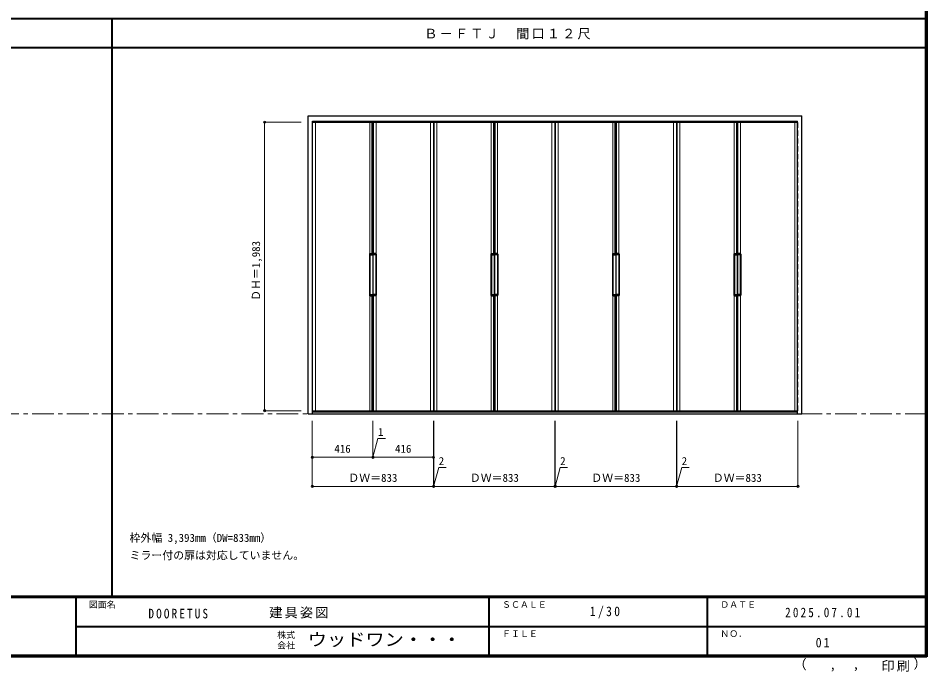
# Model space of a CAD drawing. Units: millimetres, scale not verified. Extents: x -6000 to 5700, y -4307 to 4260.
# Drawn here: x -546 to 5700, y -4307 to 186 of the extents above; entities that cross this region are included whole.
import ezdxf
from ezdxf.enums import TextEntityAlignment as Align

# ---------------------------------------------------------------- set-up
doc = ezdxf.new("R2010")
doc.units = ezdxf.units.MM
doc.header["$LTSCALE"] = 30
doc.header["$PDMODE"] = 32
doc.header["$PDSIZE"] = 15
doc.linetypes.add('CHAIN1', pattern=[8, 5, -1, 1, -1])
doc.linetypes.add('DASHED1', pattern=[1.8, 1.2, -0.6])
for name, color, linetype, lineweight in [('0-1_通り芯', 7, 'CHAIN1', 18), ('0-2_扉', 3, 'Continuous', 25), ('0-3_仕上げ', 7, 'Continuous', 18), ('0-4_枠', 3, 'Continuous', 25), ('0-B_寸法', 7, 'Continuous', 9), ('F-1_枠', 6, 'Continuous', 40)]:
    doc.layers.add(name, color=color, linetype=linetype, lineweight=lineweight)
doc.layers.add('0-A_文字', color=7, linetype='Continuous')
doc.layers.add('F-A_文字', color=7, linetype='Continuous')
doc.styles.add('ＭＳ ゴシック', font='')
doc.styles.get('ＭＳ ゴシック').set_extended_font_data('MS Gothic')

msp = doc.modelspace()

# ---------------------------------------------------------------- linework, layer by layer
at = {"layer": '0-1_通り芯'}
msp.add_line((-5490, -2532.5), (5700, -2532.5), dxfattribs=at)
at = {"layer": '0-2_扉', "color": 4, "linetype": 'DASHED1', "lineweight": 9}
for p, q in [((1476, -2512), (1476, -529)), ((1478.5, -529), (1476, -529)), ((4811.5, -529), (4814, -529)), ((4814, -2512), (4814, -529)), ((1478.5, -2512), (1476, -2512)), ((4811.5, -2512), (4814, -2512))]:
    msp.add_line(p, q, dxfattribs=at)
at = {"layer": '0-2_扉'}
for p, q in [((1478.5, -529), (1892, -529)), ((1888, -1432), (1888, -529)), ((1892, -529), (1892, -2512)), ((1893, -529), (2309, -529)), ((1893, -529), (1893, -2512)), ((1897, -1432), (1897, -529)), ((2309, -529), (2309, -2512)), ((2311, -529), (2727, -529)), ((2311, -529), (2311, -2512)), ((2723, -1432), (2723, -529)), ((2727, -529), (2727, -2512)), ((2728, -529), (3144, -529)), ((2728, -529), (2728, -2512)), ((2732, -1432), (2732, -529)), ((3144, -529), (3144, -2512)), ((3146, -529), (3146, -2512)), ((3146, -529), (3562, -529)), ((3558, -1432), (3558, -529)), ((3562, -529), (3562, -2512)), ((3563, -529), (3979, -529)), ((3563, -529), (3563, -2512)), ((3567, -1432), (3567, -529)), ((3979, -529), (3979, -2512)), ((3981, -529), (4397, -529)), ((3981, -529), (3981, -2512)), ((4393, -1432), (4393, -529)), ((4397, -529), (4397, -2512)), ((4398, -529), (4398, -2512)), ((4398, -529), (4811.5, -529)), ((4402, -1432), (4402, -529)), ((1869, -1435), (1869, -1719)), ((1872, -1432), (1892, -1432)), ((1892, -1432), (1892, -1437)), ((1892, -1437), (1892, -1435.5)), ((1892, -1437), (1892, -1435.5)), ((1913, -1432), (1893, -1432)), ((1893, -1432), (1893, -1437)), ((1893, -1437), (1893, -1435.5)), ((1893, -1437), (1893, -1435.5)), ((1916, -1435), (1916, -1719)), ((2704, -1435), (2704, -1719)), ((2707, -1432), (2727, -1432)), ((2727, -1432), (2727, -1437)), ((2727, -1437), (2727, -1435.5)), ((2727, -1437), (2727, -1435.5)), ((2748, -1432), (2728, -1432)), ((2728, -1432), (2728, -1437)), ((2728, -1437), (2728, -1435.5)), ((2728, -1437), (2728, -1435.5)), ((2751, -1435), (2751, -1719)), ((3539, -1435), (3539, -1719)), ((3542, -1432), (3562, -1432)), ((3562, -1432), (3562, -1437)), ((3562, -1437), (3562, -1435.5)), ((3562, -1437), (3562, -1435.5)), ((3583, -1432), (3563, -1432)), ((3563, -1432), (3563, -1437)), ((3563, -1437), (3563, -1435.5)), ((3563, -1437), (3563, -1435.5)), ((3586, -1435), (3586, -1719)), ((4374, -1435), (4374, -1719)), ((4377, -1432), (4397, -1432)), ((4397, -1432), (4397, -1437)), ((4397, -1437), (4397, -1435.5)), ((4397, -1437), (4397, -1435.5)), ((4418, -1432), (4398, -1432)), ((4398, -1432), (4398, -1437)), ((4398, -1437), (4398, -1435.5)), ((4398, -1437), (4398, -1435.5)), ((4421, -1435), (4421, -1719)), ((1872, -1443), (1872, -1711)), ((1875, -1440), (1889, -1440)), ((1910, -1440), (1896, -1440)), ((1913, -1443), (1913, -1711)), ((2707, -1443), (2707, -1711)), ((2710, -1440), (2724, -1440)), ((2745, -1440), (2731, -1440)), ((2748, -1443), (2748, -1711)), ((3542, -1443), (3542, -1711)), ((3545, -1440), (3559, -1440)), ((3580, -1440), (3566, -1440)), ((3583, -1443), (3583, -1711)), ((4377, -1443), (4377, -1711)), ((4380, -1440), (4394, -1440)), ((4415, -1440), (4401, -1440)), ((4418, -1443), (4418, -1711)), ((1872, -1722), (1892, -1722)), ((1875, -1714), (1889, -1714)), ((1888, -2512), (1888, -1722)), ((1892, -1717), (1892, -1718.5)), ((1892, -1717), (1892, -1718.5)), ((1892, -1717), (1892, -1718.5)), ((1892, -1722), (1892, -1717)), ((1893, -1717), (1893, -1718.5)), ((1893, -1717), (1893, -1718.5)), ((1893, -1717), (1893, -1718.5)), ((1893, -1722), (1893, -1717)), ((1913, -1722), (1893, -1722)), ((1910, -1714), (1896, -1714)), ((1897, -2512), (1897, -1722)), ((2707, -1722), (2727, -1722)), ((2710, -1714), (2724, -1714)), ((2723, -2512), (2723, -1722)), ((2727, -1717), (2727, -1718.5)), ((2727, -1717), (2727, -1718.5)), ((2727, -1717), (2727, -1718.5)), ((2727, -1722), (2727, -1717)), ((2728, -1717), (2728, -1718.5)), ((2728, -1717), (2728, -1718.5)), ((2728, -1717), (2728, -1718.5)), ((2728, -1722), (2728, -1717)), ((2748, -1722), (2728, -1722)), ((2745, -1714), (2731, -1714)), ((2732, -2512), (2732, -1722)), ((3542, -1722), (3562, -1722)), ((3545, -1714), (3559, -1714)), ((3558, -2512), (3558, -1722)), ((3562, -1717), (3562, -1718.5)), ((3562, -1717), (3562, -1718.5)), ((3562, -1717), (3562, -1718.5)), ((3562, -1722), (3562, -1717)), ((3563, -1717), (3563, -1718.5)), ((3563, -1717), (3563, -1718.5)), ((3563, -1717), (3563, -1718.5)), ((3563, -1722), (3563, -1717)), ((3583, -1722), (3563, -1722)), ((3580, -1714), (3566, -1714)), ((3567, -2512), (3567, -1722)), ((4377, -1722), (4397, -1722)), ((4380, -1714), (4394, -1714)), ((4393, -2512), (4393, -1722)), ((4397, -1717), (4397, -1718.5)), ((4397, -1717), (4397, -1718.5)), ((4397, -1717), (4397, -1718.5)), ((4397, -1722), (4397, -1717)), ((4398, -1717), (4398, -1718.5)), ((4398, -1717), (4398, -1718.5)), ((4398, -1717), (4398, -1718.5)), ((4398, -1722), (4398, -1717)), ((4418, -1722), (4398, -1722)), ((4415, -1714), (4401, -1714)), ((4402, -2512), (4402, -1722)), ((1478.5, -2512), (1892, -2512)), ((1893, -2512), (2309, -2512)), ((2311, -2512), (2727, -2512)), ((2728, -2512), (3144, -2512)), ((3146, -2512), (3562, -2512)), ((3563, -2512), (3979, -2512)), ((3981, -2512), (4397, -2512)), ((4398, -2512), (4811.5, -2512))]:
    msp.add_line(p, q, dxfattribs=at)
for centre, start, end in [((1872, -1435), 90, 180), ((1913, -1435), 0, 90), ((2707, -1435), 90, 180), ((2748, -1435), 0, 90), ((3542, -1435), 90, 180), ((3583, -1435), 0, 90), ((4377, -1435), 90, 180), ((4418, -1435), 0, 90), ((1875, -1443), 90, 180), ((1889, -1437), 270, 0), ((1896, -1437), 180, 270), ((1910, -1443), 0, 90), ((2710, -1443), 90, 180), ((2724, -1437), 270, 0), ((2731, -1437), 180, 270), ((2745, -1443), 0, 90), ((3545, -1443), 90, 180), ((3559, -1437), 270, 0), ((3566, -1437), 180, 270), ((3580, -1443), 0, 90), ((4380, -1443), 90, 180), ((4394, -1437), 270, 0), ((4401, -1437), 180, 270), ((4415, -1443), 0, 90), ((1872, -1719), 180, 270), ((1875, -1711), 180, 270), ((1889, -1717), 0, 90), ((1896, -1717), 90, 180), ((1910, -1711), 270, 0), ((1913, -1719), 270, 0), ((2707, -1719), 180, 270), ((2710, -1711), 180, 270), ((2724, -1717), 0, 90), ((2731, -1717), 90, 180), ((2745, -1711), 270, 0), ((2748, -1719), 270, 0), ((3542, -1719), 180, 270), ((3545, -1711), 180, 270), ((3559, -1717), 0, 90), ((3566, -1717), 90, 180), ((3580, -1711), 270, 0), ((3583, -1719), 270, 0), ((4377, -1719), 180, 270), ((4380, -1711), 180, 270), ((4394, -1717), 0, 90), ((4401, -1717), 90, 180), ((4415, -1711), 270, 0), ((4418, -1719), 270, 0)]:
    msp.add_arc(centre, 3, start, end, dxfattribs=at)
at = {"layer": '0-3_仕上げ'}
for p, q in [((1497, -2512), (1497, -529)), ((1871, -1432), (1871, -529)), ((1914, -1432.17), (1914, -529)), ((2288, -529), (2288, -2512)), ((2332, -529), (2332, -2512)), ((2706, -1432), (2706, -529)), ((2749, -1432.17), (2749, -529)), ((3123, -529), (3123, -2512)), ((3167, -529), (3167, -2512)), ((3541, -1432), (3541, -529)), ((3584, -1432.17), (3584, -529)), ((3958, -529), (3958, -2512)), ((4002, -529), (4002, -2512)), ((4376, -1432), (4376, -529)), ((4419, -1432.17), (4419, -529)), ((4793, -2512), (4793, -529)), ((1871, -2512), (1871, -1722)), ((1914, -2512), (1914, -1721.83)), ((2706, -2512), (2706, -1722)), ((2749, -2512), (2749, -1721.83)), ((3541, -2512), (3541, -1722)), ((3584, -2512), (3584, -1721.83)), ((4376, -2512), (4376, -1722)), ((4419, -2512), (4419, -1721.83))]:
    msp.add_line(p, q, dxfattribs=at)
at = {"layer": '0-4_枠'}
for p, q in [((1448.5, -2532.5), (1448.5, -485.5)), ((1448.5, -485.5), (4841.5, -485.5)), ((4841.5, -2532.5), (4841.5, -485.5)), ((1478.5, -2532.5), (1478.5, -521.5)), ((1478.5, -521.5), (4811.5, -521.5)), ((4811.5, -2532.5), (4811.5, -521.5)), ((1448.5, -2532.5), (4841.5, -2532.5)), ((1478.5, -2520.5), (4811.5, -2520.5))]:
    msp.add_line(p, q, dxfattribs=at)
at = {"layer": '0-B_寸法', "color": 4}
for p, q in [((1148.5, -529), (1148.5, -2512)), ((1148.5, -529), (1398.5, -529)), ((1148.5, -2512), (1398.5, -2512)), ((1476, -3032.5), (1476, -2582.5)), ((2309, -3032.5), (2309, -2582.5)), ((1893, -2832.5), (2309, -2832.5)), ((1476, -3032.5), (2309, -3032.5))]:
    msp.add_line(p, q, dxfattribs=at)
for points in [[(1476, -2832.5), (1892, -2832.5), (1892, -2582.5)], [(1892, -2832.5), (1893, -2832.5), (1893, -2582.5)], [(2309, -3032.5), (2311, -3032.5), (2311, -2582.5)], [(2311, -3032.5), (3144, -3032.5), (3144, -2582.5)], [(3144, -3032.5), (3146, -3032.5), (3146, -2582.5)], [(3146, -3032.5), (3979, -3032.5), (3979, -2582.5)], [(3979, -3032.5), (3981, -3032.5), (3981, -2582.5)], [(3981, -3032.5), (4814, -3032.5), (4814, -2582.5)], [(1892.5, -2832.5), (1927.45, -2702.07), (1978.23, -2702.07)], [(2310, -3032.5), (2344.95, -2902.07), (2395.73, -2902.07)], [(3145, -3032.5), (3179.95, -2902.07), (3230.73, -2902.07)], [(3980, -3032.5), (4014.95, -2902.07), (4065.73, -2902.07)]]:
    msp.add_lwpolyline(points, dxfattribs=at)
at = {"layer": '0-B_寸法'}
for p in [(1148.5, -529), (1148.5, -2512), (1476, -2832.5), (1892, -2832.5), (1893, -2832.5), (2309, -2832.5), (1476, -3032.5), (2309, -3032.5), (2311, -3032.5), (3144, -3032.5), (3146, -3032.5), (3979, -3032.5), (3981, -3032.5), (4814, -3032.5)]:
    msp.add_point(p, dxfattribs=at)
at = {"layer": 'F-1_枠'}
for p, q in [((5690, 4175), (5690, -4205)), ((5695, 4175), (5695, -4205)), ((5700, 4175), (5700, -4205)), ((-6000, 184.5), (5700, 184.5)), ((100, -3790), (100, 184.5)), ((-6000, -15.5), (5700, -15.5)), ((5700, -3790), (-6000, -3790)), ((5700, -3795), (-6000, -3795)), ((-150, -3795), (-150, -4195)), ((2690, -3795), (2690, -4195)), ((4190, -3795), (4190, -4195)), ((-150, -3995), (5690, -3995.01)), ((5700, -4195), (-6000, -4195)), ((5700, -4200), (-6000, -4200)), ((5700, -4205), (-6000, -4205))]:
    msp.add_line(p, q, dxfattribs=at)

# ---------------------------------------------------------------- texts
at = {"layer": '0-A_文字', "style": 'ＭＳ ゴシック'}
for s, p in [('枠外幅 3,393mm（DW=833mm）', (220, -3430)), ('ミラー付の扉は対応していません。', (220, -3550))]:
    msp.add_text(s, height=54.99, dxfattribs=at).set_placement(p, align=Align.BOTTOM_LEFT)
at = {"layer": '0-A_文字', "insert": (2246.25, 39.5), "char_height": 65.98, "attachment_point": 7, "style": 'ＭＳ ゴシック'}
msp.add_mtext('\\T1.17;Ｂ－ＦＴＪ\u3000間口１２尺', dxfattribs=at)
at = {"layer": '0-B_寸法', "style": 'ＭＳ ゴシック'}
msp.add_text('ＤＨ＝1,983', height=54.99, rotation=90, dxfattribs=at).set_placement((1133.5, -1757.25), align=Align.BOTTOM_LEFT)
for s, p in [('1', (1927.45, -2702.07)), ('416', (1627.75, -2817.5)), ('416', (2044.75, -2817.5)), ('2', (2344.95, -2902.07)), ('2', (3179.95, -2902.07)), ('2', (4014.95, -2902.07)), ('ＤＷ＝833', (1723.75, -3017.5)), ('ＤＷ＝833', (2558.75, -3017.5)), ('ＤＷ＝833', (3393.75, -3017.5)), ('ＤＷ＝833', (4228.75, -3017.5))]:
    msp.add_text(s, height=54.99, dxfattribs=at).set_placement(p, align=Align.BOTTOM_LEFT)
at = {"layer": 'F-A_文字', "style": 'ＭＳ ゴシック'}
for s, height, p in [('図面名', 43.99, (-60, -3880)), ('ＳＣＡＬＥ', 43.99, (2780, -3880)), ('ＤＡＴＥ', 43.99, (4280, -3880)), ('株式', 43.99, (1235, -4089)), ('ＦＩＬＥ', 43.99, (2780, -4080)), ('ＮＯ．', 43.99, (4280, -4080)), ('会社', 43.99, (1235, -4161)), ('（', 65.98, (4784.03, -4308.31)), ('）', 65.98, (5608.4, -4304.13)), (',', 65.98, (5031.28, -4308.31)), (',', 65.98, (5190.2, -4305.53))]:
    msp.add_text(s, height=height, dxfattribs=at).set_placement(p, align=Align.BOTTOM_LEFT)
at = {"layer": 'F-A_文字', "style": 'ＭＳ ゴシック', "width": 1.1}
msp.add_text('ウッドワン・・・', height=87.98, dxfattribs=at).set_placement((1445, -4155), align=Align.BOTTOM_LEFT)
at = {"layer": 'F-A_文字', "char_height": 65.98, "attachment_point": 7, "style": 'ＭＳ ゴシック'}
for s, insert in [('\\T1.17;建具姿図', (1180.42, -3940)), ('\\T1.38;\\W0.9;1/30', (3383.75, -3940)), ('\\T1.39;\\W0.85;2025.07.01', (4726.25, -3932.5)), ('\\T1.39;\\W0.85;DOORETUS', (350, -3940.79)), ('\\T1.36;\\W0.9;01', (4936.25, -4140)), ('\\T1.17;印刷', (5388.15, -4306.92))]:
    msp.add_mtext(s, dxfattribs=dict(at, insert=insert))

doc.saveas('drawing.dxf')
